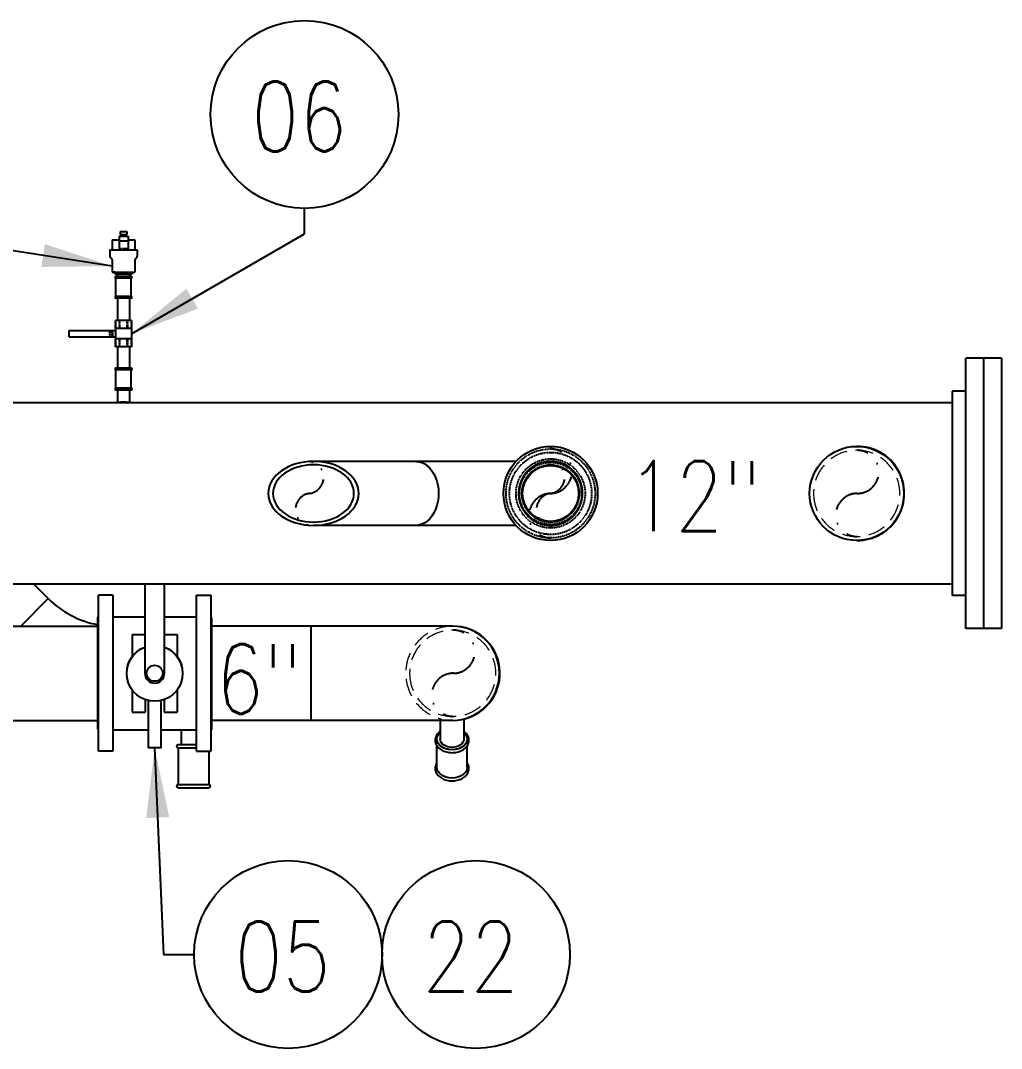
# Model space of a CAD drawing. Header units: millimetres. Extents: x -312439 to 477422, y -331570 to 212570.
# Drawn here: x 366599 to 368351, y 131302 to 133139 of the extents above; entities that cross this region are included whole.
import ezdxf

# ---------------------------------------------------------------- set-up
doc = ezdxf.new("R2010")
doc.units = ezdxf.units.MM
for name, pattern in [('DASHDOT', [25.4, 12.7, -6.35, 0, -6.35]), ('DASHED', [0.75, 0.5, -0.25]), ('HIDDEN', [9.525, 6.35, -3.175])]:
    doc.linetypes.add(name, pattern=pattern)
doc.layers.add('ARCONDTEXTO', color=4, linetype='Continuous')
doc.layers.add('TEXTO FORMATO', color=4, linetype='Continuous')
doc.styles.add('ROMAND', font='ROMAND.SHX')
doc.styles.add('ROMANS', font='romans.shx', dxfattribs={"height": 187.5})
doc.dimstyles.new('1-50 (MILIMETRO)', dxfattribs={"dimscale": 0, "dimtxt": 125, "dimasz": 125, "dimexe": 100, "dimexo": 100, "dimgap": 50, "dimtad": 0, "dimdec": 0, "dimzin": 0, "dimdsep": 46, "dimtxsty": 'ROMAND', "dimcen": -390, "dimclrd": 1, "dimclre": 1, "dimclrt": 3, "dimadec": 0, "dimazin": 0, "dimtfac": 1, "dimtdec": 0, "dimtix": 1, "dimtmove": 2, "dimatfit": 2, "dimfxl": 1, "dimtvp": 1, "dimtolj": 1, "dimtzin": 0, "dimarcsym": 0})

msp = doc.modelspace()

# ---------------------------------------------------------------- linework, layer by layer
at = {"color": 2, "linetype": 'Continuous', "extrusion": (0, 1, 0)}
for p, q in [((366762.344, 132746.528), (366775.072, 132746.528)), ((366762.344, 132746.528), (366762.344, 132730.39)), ((366775.072, 132753.369), (366790.68, 132753.369)), ((366775.072, 132753.369), (366775.072, 132728.674)), ((366775.072, 132744.863), (366790.68, 132744.863)), ((366776.516, 132761.39), (366788.728, 132761.39)), ((366776.516, 132761.39), (366776.516, 132756.359)), ((366776.516, 132756.359), (366788.728, 132756.359)), ((366779.384, 132756.359), (366779.384, 132753.369)), ((366785.86, 132756.359), (366785.86, 132753.369)), ((366788.728, 132761.39), (366788.728, 132756.359)), ((366790.68, 132753.369), (366790.68, 132728.674)), ((366790.68, 132746.528), (366802.9, 132746.528)), ((366802.9, 132746.528), (366802.9, 132730.39)), ((366758.035, 132728.188), (366758.035, 132717.419)), ((366758.52, 132728.674), (366806.724, 132728.674)), ((366807.21, 132728.188), (366807.21, 132717.419)), ((366762.156, 132711.761), (366758.382, 132716.435)), ((366762.503, 132710.777), (366762.503, 132688.686)), ((366802.741, 132710.777), (366802.741, 132688.686)), ((366803.089, 132711.761), (366806.862, 132716.435)), ((366762.503, 132688.686), (366802.741, 132688.686)), ((366766.972, 132688.666), (366762.503, 132688.686)), ((366766.972, 132688.666), (366798.272, 132688.666)), ((366766.972, 132688.666), (366766.972, 132685.808)), ((366766.972, 132685.808), (366798.272, 132685.808)), ((366796.272, 132681.266), (366768.972, 132681.266)), ((366768.972, 132681.16), (366768.972, 132681.266)), ((366796.272, 132681.16), (366768.972, 132681.16)), ((366796.272, 132678.16), (366768.972, 132678.16)), ((366768.972, 132645.372), (366768.972, 132678.16)), ((366771.852, 132685.808), (366771.852, 132681.266)), ((366793.392, 132685.808), (366793.392, 132681.266)), ((366796.272, 132681.16), (366796.272, 132681.266)), ((366796.272, 132645.372), (366796.272, 132678.16)), ((366798.272, 132688.666), (366802.741, 132688.686)), ((366798.272, 132688.666), (366798.272, 132685.808)), ((366796.272, 132645.372), (366768.972, 132645.372)), ((366796.272, 132642.372), (366768.972, 132642.372)), ((366768.972, 132642.266), (366768.972, 132642.372)), ((366796.272, 132642.266), (366768.972, 132642.266)), ((366796.272, 132642.266), (366796.272, 132642.372))]:
    msp.add_line(p, q, dxfattribs=at)
at = {"color": 2, "linetype": 'DASHED', "extrusion": (0, 1, 0)}
msp.add_line((366790.68, 132730.39), (366775.072, 132730.39), dxfattribs=at)
at = {"color": 5, "linetype": 'Continuous', "extrusion": (0, 1, 0)}
for p, q in [((366771.972, 132642.266), (366771.972, 132602.518)), ((366793.272, 132642.266), (366793.272, 132602.518)), ((366771.972, 132555.518), (366771.972, 132517.343)), ((366793.272, 132555.518), (366793.272, 132517.343)), ((366796.272, 132517.343), (366768.972, 132517.343)), ((366768.972, 132517.237), (366768.972, 132517.343)), ((366796.272, 132517.237), (366768.972, 132517.237)), ((366796.272, 132514.237), (366768.972, 132514.237)), ((366768.972, 132481.449), (366768.972, 132514.237)), ((366796.272, 132517.237), (366796.272, 132517.343)), ((366796.272, 132481.449), (366796.272, 132514.237)), ((366796.272, 132481.449), (366768.972, 132481.449)), ((366796.272, 132478.449), (366768.972, 132478.449)), ((366768.972, 132478.343), (366768.972, 132478.449)), ((366796.272, 132478.343), (366768.972, 132478.343)), ((366771.972, 132478.343), (366771.972, 132455.377)), ((366793.272, 132478.343), (366793.272, 132455.377)), ((366796.272, 132478.343), (366796.272, 132478.449)), ((368263.806, 132455.377), (363388.056, 132455.377)), ((367483.858, 132350.638), (367121.999, 132350.638)), ((367483.858, 132236.338), (367121.999, 132236.338)), ((368263.806, 132131.577), (365500.179, 132131.577)), ((366648.19, 132105.543), (366622.156, 132131.577)), ((366648.19, 132105.543), (366598.896, 132056.249)), ((366553.615, 132056.249), (366736.262, 132056.249)), ((367370.986, 132056.249), (366940.262, 132056.249)), ((367117.696, 131887.949), (367117.696, 132056.249)), ((366553.615, 131887.949), (366736.262, 131887.949)), ((367370.146, 131887.949), (366940.262, 131887.949)), ((367348.4, 131887.949), (367348.398, 131854.603)), ((367390.8, 131890.523), (367390.798, 131854.602)), ((366886.419, 131844.923), (366886.419, 131871.099)), ((366880.447, 131844.923), (366913.262, 131844.923)), ((366880.447, 131844.923), (366880.447, 131844.713)), ((366880.447, 131844.713), (366913.262, 131844.713)), ((367342.426, 131854.455), (367342.426, 131854.604)), ((367396.77, 131854.452), (367396.77, 131854.601)), ((366880.447, 131838.741), (366913.262, 131838.741)), ((366880.447, 131838.741), (366880.447, 131773.472)), ((366934.791, 131832.599), (366934.791, 131773.472)), ((367342.425, 131804.08), (367342.426, 131842.66)), ((367396.768, 131804.078), (367396.77, 131842.658)), ((366880.447, 131773.472), (366934.791, 131773.472)), ((366880.447, 131767.5), (366934.791, 131767.5)), ((366880.447, 131767.5), (366880.447, 131767.29)), ((366880.447, 131767.29), (366934.791, 131767.29)), ((366934.791, 131767.5), (366934.791, 131767.29))]:
    msp.add_line(p, q, dxfattribs=at)
at = {"color": 4, "linetype": 'Continuous', "extrusion": (0, 1, 0)}
for p, q in [((366796.944, 132602.518), (366768.3, 132602.518)), ((366768.3, 132602.518), (366768.3, 132555.518)), ((366796.944, 132602.518), (366796.944, 132555.518)), ((366685.272, 132573.118), (366685.272, 132584.918)), ((366685.272, 132584.918), (366768.3, 132584.918)), ((366796.944, 132588.518), (366768.3, 132588.518)), ((366685.272, 132573.118), (366768.3, 132573.118)), ((366796.944, 132569.518), (366768.3, 132569.518)), ((366796.944, 132555.518), (366768.3, 132555.518)), ((368287.606, 132051.977), (368287.606, 132534.977)), ((368351.206, 132534.977), (368287.606, 132534.977)), ((368319.406, 132534.977), (368319.406, 132051.977)), ((368351.206, 132534.977), (368351.206, 132051.977)), ((368263.806, 132110.977), (368263.806, 132475.977)), ((368287.606, 132475.977), (368263.806, 132475.977)), ((366820.762, 132131.577), (366820.762, 131971.997)), ((366855.762, 131971.997), (366855.762, 132131.577)), ((366737.862, 131832.599), (366737.862, 132111.599)), ((366763.262, 132111.599), (366737.862, 132111.599)), ((366763.262, 132111.599), (366763.262, 131832.599)), ((366913.262, 131832.599), (366913.262, 132111.599)), ((366913.262, 132111.599), (366938.662, 132111.599)), ((366938.662, 132111.599), (366938.662, 131832.599)), ((368287.606, 132110.977), (368263.806, 132110.977)), ((366736.262, 132071.999), (366737.862, 132073.599)), ((366736.262, 132071.999), (366736.262, 131872.199)), ((366763.262, 132073.099), (366820.762, 132073.099)), ((366855.762, 132073.099), (366913.262, 132073.099)), ((366940.262, 132071.999), (366938.662, 132073.599)), ((366940.262, 131872.199), (366940.262, 132071.999)), ((368351.206, 132051.977), (368287.606, 132051.977)), ((366798.262, 132041.554), (366798.262, 132002.098)), ((366798.262, 132041.554), (366820.762, 132041.554)), ((366855.762, 132041.554), (366878.262, 132041.554)), ((366878.262, 132041.554), (366878.262, 132002.098)), ((366793.149, 131994.904), (366793.149, 131993.658)), ((366793.766, 131994.904), (366793.149, 131994.904)), ((366883.375, 131996.169), (366882.087, 131996.169)), ((366883.375, 131993.658), (366883.375, 131996.169)), ((366788.262, 131972.099), (366788.262, 131971.997)), ((366888.262, 131972.099), (366888.262, 131971.997)), ((366793.149, 131950.438), (366793.149, 131948.029)), ((366793.149, 131948.029), (366794.382, 131948.029)), ((366798.262, 131941.998), (366798.262, 131902.644)), ((366878.262, 131941.998), (366878.262, 131902.644)), ((366882.81, 131949.294), (366883.375, 131949.294)), ((366883.375, 131949.294), (366883.375, 131950.438)), ((366821.262, 131924.978), (366821.262, 131902.644)), ((366826.762, 131923.34), (366826.762, 131839.099)), ((366849.762, 131839.099), (366849.762, 131923.34)), ((366855.262, 131924.978), (366855.262, 131902.644)), ((366798.262, 131902.644), (366821.262, 131902.644)), ((366855.262, 131902.644), (366878.262, 131902.644)), ((366736.262, 131872.199), (366737.862, 131870.599)), ((366763.262, 131871.099), (366826.762, 131871.099)), ((366849.762, 131871.099), (366913.262, 131871.099)), ((366940.262, 131872.199), (366938.662, 131870.599)), ((366763.262, 131832.599), (366737.862, 131832.599)), ((366849.762, 131839.099), (366826.762, 131839.099)), ((366913.262, 131832.599), (366938.662, 131832.599))]:
    msp.add_line(p, q, dxfattribs=at)
at = {"color": 4, "linetype": 'DASHED', "extrusion": (0, 1, 0)}
for p, q in [((366768.397, 132588.518), (366768.397, 132602.518)), ((366775.197, 132588.518), (366775.197, 132602.518)), ((366775.822, 132588.518), (366775.822, 132602.518)), ((366789.422, 132588.518), (366789.422, 132602.518)), ((366790.047, 132588.518), (366790.047, 132602.518)), ((366796.847, 132588.518), (366796.847, 132602.518)), ((366758.073, 132573.118), (366758.073, 132584.918)), ((366760.928, 132573.118), (366760.928, 132584.918)), ((366763.014, 132584.918), (366763.014, 132573.118)), ((366768.397, 132555.518), (366768.397, 132569.518)), ((366775.197, 132555.518), (366775.197, 132569.518)), ((366775.822, 132555.518), (366775.822, 132569.518)), ((366789.422, 132555.518), (366789.422, 132569.518)), ((366790.047, 132555.518), (366790.047, 132569.518)), ((366796.847, 132555.518), (366796.847, 132569.518))]:
    msp.add_line(p, q, dxfattribs=at)
at = {"color": 5, "linetype": 'Continuous'}
for centre, radius in [((367545.624, 132293.488), 84.15), ((368092.707, 132293.477), 84.15), ((367545.624, 132293.488), 50.04)]:
    msp.add_circle(centre, radius, dxfattribs=at)
at = {"color": 5, "linetype": 'DASHED'}
for radius in [79.583, 73.395, 61.717, 55.529]:
    msp.add_circle((367545.624, 132293.488), radius, dxfattribs=at)
at = {"color": 4, "linetype": 'Continuous'}
msp.add_circle((366838.262, 131971.997), 14.326, dxfattribs=at)
at = {"color": 2, "linetype": 'Continuous'}
for centre, radius, start, end in [((366758.52, 132728.188), 0.486, 90, 180), ((366760.628, 132730.39), 1.716, 270, 0), ((366804.616, 132730.39), 1.716, 180, 270), ((366806.724, 132728.188), 0.486, 0, 90), ((366759.6, 132717.419), 1.565, 180, 218.911528), ((366760.937, 132710.777), 1.565, 0, 38.911528), ((366804.307, 132710.777), 1.565, 141.088472, 180), ((366805.644, 132717.419), 1.565, 321.088472, 0), ((366768.972, 132679.66), 1.5, 90, 270), ((366796.272, 132679.66), 1.5, 270, 90), ((366768.972, 132643.872), 1.5, 90, 270), ((366796.272, 132643.872), 1.5, 270, 90)]:
    msp.add_arc(centre, radius, start, end, dxfattribs=at)
at = {"color": 5, "linetype": 'Continuous'}
for centre, radius, start, end in [((366768.972, 132515.737), 1.5, 90, 270), ((366796.272, 132515.737), 1.5, 270, 90), ((366768.972, 132479.949), 1.5, 90, 270), ((366796.272, 132479.949), 1.5, 270, 90), ((368093.557, 132293.477), 84.15, 269.710626, 90.289365), ((367545.624, 132293.488), 57.15, 0, 180), ((367545.624, 132293.488), 51.13, 180.000013, 359.999987), ((366767.196, 132224.549), 168.3, 225, 259.408748), ((367370.146, 131972.099), 84.15, 270, 90), ((367370.986, 131972.099), 84.15, 283.618344, 90.285969), ((366880.447, 131841.727), 2.986, 90, 270), ((366880.447, 131770.486), 2.986, 90, 270), ((366934.791, 131770.486), 2.986, 270, 90)]:
    msp.add_arc(centre, radius, start, end, dxfattribs=at)
at = {"color": 6, "linetype": 'DASHDOT', "ltscale": 4}
for centre, radius, start, end in [((367544.353, 132333.28), 39.812, 271.830226, 88.169774), ((368093.694, 132332.009, 0), 38.52, 270, 90), ((367546.746, 132253.697), 39.807, 91.614708, 268.385292), ((368093.694, 132254.969, 0), 38.52, 90, 270), ((367371.973, 132010.632, 0), 38.52, 270, 90), ((367371.973, 131933.592, 0), 38.52, 90, 270)]:
    msp.add_arc(centre, radius, start, end, dxfattribs=at)
at = {"color": 6, "linetype": 'DASHDOT', "ltscale": 3}
for centre, start, end in [((367111.376, 132322.052), 277.219715, 82.780285), ((367542.005, 132322.063), 277.219715, 82.780285), ((367118.615, 132264.902), 97.219715, 262.780285), ((367549.244, 132264.913), 97.219715, 262.780285)]:
    msp.add_arc(centre, 28.803, start, end, dxfattribs=at)
at = {"color": 1, "linetype": 'HIDDEN', "lineweight": 0, "ltscale": 5}
msp.add_arc((367370.986, 131972.099), 84.15, 89.714031, 256.381656, dxfattribs=at)
at = {"color": 4, "linetype": 'Continuous'}
msp.add_arc((366838.262, 131971.997), 17.5, 180, 0, dxfattribs=at)
at = {"color": 5, "linetype": 'Continuous'}
msp.add_ellipse((368092.707, 132293.477), major_axis=(0, 84.15), ratio=1, start_param=-1.57079633, end_param=4.71238898, dxfattribs=at)
at = {"color": 1, "linetype": 'HIDDEN', "lineweight": 0, "ltscale": 5, "extrusion": (-4.43831e-111, 1.55557e-63, -1)}
for centre in [(368092.579, 132293.489, 0), (367370.858, 131972.112, 0)]:
    msp.add_ellipse(centre, major_axis=(0, 77.04), ratio=1, start_param=-1.57079633, end_param=4.71238898, dxfattribs=at)
at = {"color": 5, "linetype": 'Continuous', "extrusion": (9.86076e-32, -1.20759e-47, -1)}
msp.add_ellipse((367121.999, 132293.488), major_axis=(80.822, 0), ratio=0.70710678, dxfattribs=at)
at = {"color": 5, "linetype": 'Continuous', "extrusion": (1.3407e-63, 1.09476e-47, -1)}
msp.add_ellipse((367121.999, 132293.488), major_axis=(72.309, 0), ratio=0.70710678, dxfattribs=at)
at = {"color": 5, "linetype": 'Continuous', "extrusion": (9.86076e-32, -7.22487e-33, -1)}
msp.add_ellipse((367305.171, 132293.488), major_axis=(0, -57.15), ratio=0.70710678, start_param=3.14159265, end_param=6.28318531, dxfattribs=at)
at = {"color": 4, "linetype": 'Continuous', "extrusion": (0, 0, -1)}
for centre, major_axis, start_param, end_param in [((366838.262, 131971.997), (50, 0), 1.57079633, 4.35481788), ((366838.262, 131972.099), (-50, 0), 0, 1.21322522), ((366838.262, 131971.997), (50, 0), 5.06996008, 7.85398163), ((366838.262, 131972.099), (-50, 0), 1.92836743, 3.14159265)]:
    msp.add_ellipse(centre, major_axis=major_axis, ratio=0.99996201, start_param=start_param, end_param=end_param, dxfattribs=at)
at = {"color": 5, "linetype": 'Continuous', "extrusion": (1.28826e-21, -4.94469e-26, -1)}
for centre, start_param, end_param in [((367369.598, 131854.603), 5.60740608, 10.10055718), ((367369.598, 131854.454), 0, 3.14159265), ((367369.596, 131804.079), 0, 3.14159265)]:
    msp.add_ellipse(centre, major_axis=(27.172, -0.001), ratio=0.70710678, start_param=start_param, end_param=end_param, dxfattribs=at)
at = {"color": 5, "linetype": 'Continuous', "extrusion": (-2.13991e-21, 8.21353e-26, -1)}
msp.add_ellipse((367369.598, 131854.603), major_axis=(21.2, -0.001), ratio=0.70710678, start_param=0, end_param=3.14159265, dxfattribs=at)
at = {"color": 5, "linetype": 'Continuous'}
for points, knots in [([(366793.272, 132455.377), (366793.272, 132455.377), (366793.208, 132455.393), (366792.937, 132455.458), (366792.73, 132455.508), (366792.186, 132455.631), (366791.848, 132455.705), (366791.067, 132455.864), (366790.624, 132455.948), (366789.681, 132456.11), (366789.149, 132456.193), (366787.988, 132456.35), (366787.36, 132456.423), (366786.049, 132456.544), (366785.365, 132456.592), (366783.987, 132456.656), (366783.293, 132456.671), (366781.951, 132456.671), (366781.257, 132456.656), (366779.879, 132456.592), (366779.195, 132456.544), (366777.884, 132456.423), (366777.256, 132456.35), (366776.095, 132456.193), (366775.563, 132456.11), (366774.62, 132455.948), (366774.177, 132455.864), (366773.396, 132455.705), (366773.058, 132455.631), (366772.514, 132455.508), (366772.307, 132455.458), (366772.037, 132455.393), (366771.972, 132455.377), (366771.972, 132455.377)], [32.22913649, 32.22913649, 32.22913649, 32.22913649, 34.24357574, 34.24357574, 36.25801499, 36.25801499, 38.27245424, 38.27245424, 40.28689348, 40.28689348, 42.3010963, 42.3010963, 44.31529911, 44.31529911, 46.32950192, 46.32950192, 48.34370474, 48.34370474, 50.35790755, 50.35790755, 52.37211036, 52.37211036, 54.38631318, 54.38631318, 56.40051599, 56.40051599, 58.41495524, 58.41495524, 60.42939449, 60.42939449, 62.44383373, 62.44383373, 64.45827298, 64.45827298, 64.45827298, 64.45827298]), ([(367545.624, 132350.638), (367547.388, 132350.638), (367549.233, 132350.556), (367552.983, 132350.194), (367554.888, 132349.915), (367558.66, 132349.165), (367560.526, 132348.694), (367564.13, 132347.592), (367565.866, 132346.963), (367569.124, 132345.613), (367570.797, 132344.831), (367574.123, 132343.062), (367575.777, 132342.075), (367578.974, 132339.939), (367580.518, 132338.789), (367583.426, 132336.392), (367584.789, 132335.146), (367587.282, 132332.653), (367588.528, 132331.29), (367590.924, 132328.382), (367592.075, 132326.838), (367594.211, 132323.641), (367595.198, 132321.987), (367596.967, 132318.661), (367597.749, 132316.988), (367599.099, 132313.73), (367599.728, 132311.994), (367600.829, 132308.391), (367601.301, 132306.524), (367602.051, 132302.752), (367602.33, 132300.847), (367602.691, 132297.097), (367602.774, 132295.252), (367602.774, 132291.725), (367602.691, 132289.88), (367602.33, 132286.13), (367602.051, 132284.225), (367601.301, 132280.453), (367600.829, 132278.586), (367599.728, 132274.983), (367599.099, 132273.247), (367597.749, 132269.989), (367596.967, 132268.316), (367595.198, 132264.99), (367594.211, 132263.336), (367592.075, 132260.139), (367590.924, 132258.595), (367588.528, 132255.687), (367587.282, 132254.324), (367584.789, 132251.83), (367583.426, 132250.585), (367580.518, 132248.188), (367578.974, 132247.038), (367575.777, 132244.902), (367574.123, 132243.915), (367570.797, 132242.146), (367569.124, 132241.364), (367565.866, 132240.014), (367564.13, 132239.385), (367560.526, 132238.283), (367558.66, 132237.812), (367554.888, 132237.061), (367552.983, 132236.783), (367549.233, 132236.421), (367547.388, 132236.338), (367543.861, 132236.338), (367542.016, 132236.421), (367538.266, 132236.783), (367536.361, 132237.061), (367532.589, 132237.812), (367530.722, 132238.283), (367527.119, 132239.385), (367525.383, 132240.014), (367522.125, 132241.364), (367520.452, 132242.146), (367517.126, 132243.915), (367515.472, 132244.902), (367512.275, 132247.038), (367510.731, 132248.188), (367507.823, 132250.585), (367506.46, 132251.83), (367503.966, 132254.324), (367502.721, 132255.687), (367500.324, 132258.595), (367499.174, 132260.139), (367497.038, 132263.336), (367496.051, 132264.99), (367494.282, 132268.316), (367493.499, 132269.989), (367492.15, 132273.247), (367491.521, 132274.983), (367490.419, 132278.586), (367489.948, 132280.453), (367489.197, 132284.225), (367488.919, 132286.13), (367488.557, 132289.88), (367488.474, 132291.725), (367488.474, 132295.252), (367488.557, 132297.097), (367488.919, 132300.847), (367489.197, 132302.752), (367489.948, 132306.524), (367490.419, 132308.391), (367491.521, 132311.994), (367492.15, 132313.73), (367493.499, 132316.988), (367494.282, 132318.661), (367496.051, 132321.987), (367497.038, 132323.641), (367499.174, 132326.838), (367500.324, 132328.382), (367502.721, 132331.29), (367503.966, 132332.653), (367506.46, 132335.146), (367507.823, 132336.392), (367510.731, 132338.789), (367512.275, 132339.939), (367515.472, 132342.075), (367517.126, 132343.062), (367520.452, 132344.831), (367522.125, 132345.613), (367525.383, 132346.963), (367527.119, 132347.592), (367530.722, 132348.694), (367532.589, 132349.165), (367536.361, 132349.915), (367538.266, 132350.194), (367542.016, 132350.556), (367543.861, 132350.638), (367545.624, 132350.638)], [0, 0, 0, 0, 5.28981323, 5.28981323, 10.57962647, 10.57962647, 15.8694397, 15.8694397, 21.15925294, 21.15925294, 26.44906638, 26.44906638, 31.73887982, 31.73887982, 37.02869326, 37.02869326, 42.3185067, 42.3185067, 47.6083202, 47.6083202, 52.8981337, 52.8981337, 58.18794721, 58.18794721, 63.47776071, 63.47776071, 68.76757467, 68.76757467, 74.05738863, 74.05738863, 79.3472026, 79.3472026, 84.63701656, 84.63701656, 89.92683062, 89.92683062, 95.21664468, 95.21664468, 100.50645874, 100.50645874, 105.79627279, 105.79627279, 111.08608675, 111.08608675, 116.3759007, 116.3759007, 121.66571465, 121.66571465, 126.95552861, 126.95552861, 132.24534252, 132.24534252, 137.53515643, 137.53515643, 142.82497035, 142.82497035, 148.11478426, 148.11478426, 153.40459737, 153.40459737, 158.69441049, 158.69441049, 163.9842236, 163.9842236, 169.27403671, 169.27403671, 174.56384955, 174.56384955, 179.85366239, 179.85366239, 185.14347522, 185.14347522, 190.43328806, 190.43328806, 195.7231017, 195.7231017, 201.01291534, 201.01291534, 206.30272898, 206.30272898, 211.59254262, 211.59254262, 216.88235685, 216.88235685, 222.17217108, 222.17217108, 227.4619853, 227.4619853, 232.75179953, 232.75179953, 238.04161386, 238.04161386, 243.33142819, 243.33142819, 248.62124252, 248.62124252, 253.91105686, 253.91105686, 259.20087096, 259.20087096, 264.49068506, 264.49068506, 269.78049916, 269.78049916, 275.07031326, 275.07031326, 280.3601269, 280.3601269, 285.64994054, 285.64994054, 290.93975417, 290.93975417, 296.22956781, 296.22956781, 301.51938112, 301.51938112, 306.80919442, 306.80919442, 312.09900773, 312.09900773, 317.38882103, 317.38882103, 322.67863413, 322.67863413, 327.96844722, 327.96844722, 333.25826032, 333.25826032, 338.54807342, 338.54807342, 338.54807342, 338.54807342]), ([(367545.624, 132344.618), (367544.047, 132344.618), (367542.396, 132344.544), (367539.041, 132344.221), (367537.337, 132343.972), (367533.962, 132343.3), (367532.292, 132342.878), (367529.069, 132341.893), (367527.515, 132341.33), (367524.6, 132340.123), (367523.104, 132339.423), (367520.128, 132337.84), (367518.648, 132336.957), (367515.788, 132335.046), (367514.406, 132334.017), (367511.805, 132331.873), (367510.586, 132330.758), (367508.355, 132328.527), (367507.24, 132327.308), (367505.096, 132324.707), (367504.067, 132323.325), (367502.156, 132320.465), (367501.273, 132318.985), (367499.69, 132316.009), (367498.99, 132314.513), (367497.783, 132311.598), (367497.22, 132310.044), (367496.234, 132306.821), (367495.812, 132305.151), (367495.141, 132301.776), (367494.892, 132300.072), (367494.569, 132296.717), (367494.494, 132295.066), (367494.494, 132291.911), (367494.569, 132290.26), (367494.892, 132286.905), (367495.141, 132285.201), (367495.812, 132281.826), (367496.234, 132280.156), (367497.22, 132276.933), (367497.783, 132275.379), (367498.99, 132272.464), (367499.69, 132270.968), (367501.273, 132267.992), (367502.156, 132266.512), (367504.067, 132263.652), (367505.096, 132262.27), (367507.24, 132259.669), (367508.355, 132258.45), (367510.586, 132256.219), (367511.805, 132255.104), (367514.406, 132252.96), (367515.788, 132251.931), (367518.648, 132250.02), (367520.128, 132249.137), (367523.104, 132247.554), (367524.6, 132246.854), (367527.515, 132245.647), (367529.069, 132245.084), (367532.292, 132244.099), (367533.962, 132243.676), (367537.337, 132243.005), (367539.041, 132242.756), (367542.396, 132242.433), (367544.047, 132242.358), (367547.202, 132242.358), (367548.852, 132242.433), (367552.208, 132242.756), (367553.912, 132243.005), (367557.286, 132243.676), (367558.957, 132244.099), (367562.18, 132245.084), (367563.734, 132245.647), (367566.648, 132246.854), (367568.145, 132247.554), (367571.121, 132249.137), (367572.6, 132250.02), (367575.461, 132251.931), (367576.843, 132252.96), (367579.444, 132255.104), (367580.663, 132256.219), (367582.894, 132258.45), (367584.009, 132259.669), (367586.153, 132262.27), (367587.182, 132263.652), (367589.093, 132266.512), (367589.976, 132267.992), (367591.559, 132270.968), (367592.259, 132272.464), (367593.466, 132275.379), (367594.029, 132276.933), (367595.014, 132280.156), (367595.436, 132281.826), (367596.108, 132285.201), (367596.357, 132286.905), (367596.68, 132290.26), (367596.754, 132291.911), (367596.754, 132295.066), (367596.68, 132296.717), (367596.357, 132300.072), (367596.108, 132301.776), (367595.436, 132305.151), (367595.014, 132306.821), (367594.029, 132310.044), (367593.466, 132311.598), (367592.259, 132314.513), (367591.559, 132316.009), (367589.976, 132318.985), (367589.093, 132320.465), (367587.182, 132323.325), (367586.153, 132324.707), (367584.009, 132327.308), (367582.894, 132328.527), (367580.663, 132330.758), (367579.444, 132331.873), (367576.843, 132334.017), (367575.461, 132335.046), (367572.6, 132336.957), (367571.121, 132337.84), (367568.145, 132339.423), (367566.648, 132340.123), (367563.734, 132341.33), (367562.18, 132341.893), (367558.957, 132342.878), (367557.286, 132343.3), (367553.912, 132343.972), (367552.208, 132344.221), (367548.852, 132344.544), (367547.202, 132344.618), (367545.624, 132344.618)], [0, 0, 0, 0, 4.73260093, 4.73260093, 9.46520187, 9.46520187, 14.1978028, 14.1978028, 18.93040374, 18.93040374, 23.66300487, 23.66300487, 28.395606, 28.395606, 33.12820713, 33.12820713, 37.86080826, 37.86080826, 42.59340969, 42.59340969, 47.32601113, 47.32601113, 52.05861257, 52.05861257, 56.791214, 56.791214, 61.52381585, 61.52381585, 66.25641769, 66.25641769, 70.98901954, 70.98901954, 75.72162139, 75.72162139, 80.45422342, 80.45422342, 85.18682545, 85.18682545, 89.91942748, 89.91942748, 94.65202951, 94.65202951, 99.38463141, 99.38463141, 104.1172333, 104.1172333, 108.8498352, 108.8498352, 113.5824371, 113.5824371, 118.31503849, 118.31503849, 123.04763987, 123.04763987, 127.78024126, 127.78024126, 132.51284265, 132.51284265, 137.24544338, 137.24544338, 141.97804412, 141.97804412, 146.71064485, 146.71064485, 151.44324559, 151.44324559, 156.17584632, 156.17584632, 160.90844706, 160.90844706, 165.64104779, 165.64104779, 170.37364853, 170.37364853, 175.10624991, 175.10624991, 179.8388513, 179.8388513, 184.57145269, 184.57145269, 189.30405407, 189.30405407, 194.03665597, 194.03665597, 198.76925787, 198.76925787, 203.50185977, 203.50185977, 208.23446167, 208.23446167, 212.9670637, 212.9670637, 217.69966573, 217.69966573, 222.43226776, 222.43226776, 227.16486979, 227.16486979, 231.89747163, 231.89747163, 236.63007348, 236.63007348, 241.36267532, 241.36267532, 246.09527717, 246.09527717, 250.82787861, 250.82787861, 255.56048004, 255.56048004, 260.29308148, 260.29308148, 265.02568292, 265.02568292, 269.75828405, 269.75828405, 274.49088518, 274.49088518, 279.22348631, 279.22348631, 283.95608744, 283.95608744, 288.68868837, 288.68868837, 293.4212893, 293.4212893, 298.15389024, 298.15389024, 302.88649117, 302.88649117, 302.88649117, 302.88649117]), ([(367348.399, 131868.179), (367346.949, 131867.128), (367345.634, 131865.96), (367342.692, 131862.705), (367341.308, 131860.465), (367339.647, 131855.838), (367339.313, 131853.469), (367339.653, 131848.841), (367340.3, 131846.588), (367342.48, 131842.3), (367344.047, 131840.278), (367347.985, 131836.627), (367350.396, 131835.023), (367355.798, 131832.435), (367358.801, 131831.464), (367365.069, 131830.264), (367368.334, 131830.036), (367374.798, 131830.343), (367377.996, 131830.879), (367384.018, 131832.674), (367386.84, 131833.933), (367391.804, 131837.078), (367393.95, 131838.96), (367397.268, 131843.145), (367398.469, 131845.433), (367399.547, 131849.312), (367399.756, 131850.826), (367399.756, 131852.342)], [2.36844659, 2.36844659, 2.36844659, 2.36844659, 2.57295004, 2.57295004, 2.89299123, 2.89299123, 3.19357986, 3.19357986, 3.48656285, 3.48656285, 3.79312259, 3.79312259, 4.1169066, 4.1169066, 4.44781903, 4.44781903, 4.7796333, 4.7796333, 5.1113772, 5.1113772, 5.44313326, 5.44313326, 5.77228755, 5.77228755, 6.08922739, 6.08922739, 6.28318531, 6.28318531, 6.28318531, 6.28318531]), ([(367399.756, 131852.342), (367399.756, 131854.627), (367399.276, 131856.91), (367397.416, 131861.276), (367396.009, 131863.349), (367393.211, 131866.267), (367392.056, 131867.266), (367390.799, 131868.177)], [0, 0, 0, 0, 0.29259486, 0.29259486, 0.595822328, 0.595822328, 0.773091784, 0.773091784, 0.773091784, 0.773091784]), ([(367342.425, 131811.651), (367341.607, 131810.398), (367340.942, 131809.075), (367339.645, 131805.463), (367339.311, 131803.094), (367339.651, 131798.466), (367340.298, 131796.214), (367342.478, 131791.925), (367344.045, 131789.903), (367347.983, 131786.252), (367350.394, 131784.649), (367355.796, 131782.06), (367358.799, 131781.09), (367365.067, 131779.889), (367368.332, 131779.661), (367374.796, 131779.969), (367377.994, 131780.504), (367384.016, 131782.299), (367386.838, 131783.558), (367391.802, 131786.704), (367393.948, 131788.586), (367397.266, 131792.77), (367398.467, 131795.058), (367399.545, 131798.937), (367399.754, 131800.452), (367399.754, 131801.967)], [2.70919486, 2.70919486, 2.70919486, 2.70919486, 2.89299123, 2.89299123, 3.19357986, 3.19357986, 3.48656285, 3.48656285, 3.79312259, 3.79312259, 4.1169066, 4.1169066, 4.44781903, 4.44781903, 4.7796333, 4.7796333, 5.1113772, 5.1113772, 5.44313326, 5.44313326, 5.77228755, 5.77228755, 6.08922739, 6.08922739, 6.28318531, 6.28318531, 6.28318531, 6.28318531]), ([(367399.754, 131801.967), (367399.754, 131804.253), (367399.274, 131806.535), (367397.924, 131809.703), (367397.39, 131810.696), (367396.769, 131811.649)], [0, 0, 0, 0, 0.29259486, 0.29259486, 0.432343508, 0.432343508, 0.432343508, 0.432343508])]:
    msp.add_open_spline(points, degree=3, knots=knots, dxfattribs=at)
at = {"layer": 'TEXTO FORMATO', "color": 1}
for centre in [(367106.055, 132970.78), (367076.646, 131469.406), (367412.317, 131469.406)]:
    msp.add_circle(centre, 167.835, dxfattribs=at)

# ---------------------------------------------------------------- texts
at = {"layer": 'ARCONDTEXTO', "color": 3, "linetype": 'Continuous', "lineweight": -3, "style": 'ROMANS', "width": 0.8}
for s, p in [('06', (367010.736, 132904.714)), ('05', (366981.328, 131403.34)), ('22', (367316.998, 131403.34))]:
    msp.add_text(s, height=125, dxfattribs=at).set_placement(p)
at = {"layer": 'ARCONDTEXTO', "linetype": 'Continuous', "lineweight": -3, "style": 'ROMANS', "width": 0.8}
for s, p in [('12"', (367682.6, 132226.31)), ('6"', (366947.4, 131899.306))]:
    msp.add_text(s, height=125, dxfattribs=at).set_placement(p)

# ---------------------------------------------------------------- leaders
at = {"layer": 'TEXTO FORMATO'}
for points in [[(366762.503, 132699.732), (366384.692, 132757.611), (366384.692, 132802.944)], [(366796.944, 132579.018), (367106.055, 132757.611), (367106.055, 132802.944)], [(366838.262, 131839.099), (366854.242, 131469.406), (366908.811, 131469.406)]]:
    msp.add_leader(points, dimstyle='1-50 (MILIMETRO)', override={"dimscale": 1}, dxfattribs=at)

doc.saveas('drawing.dxf')
